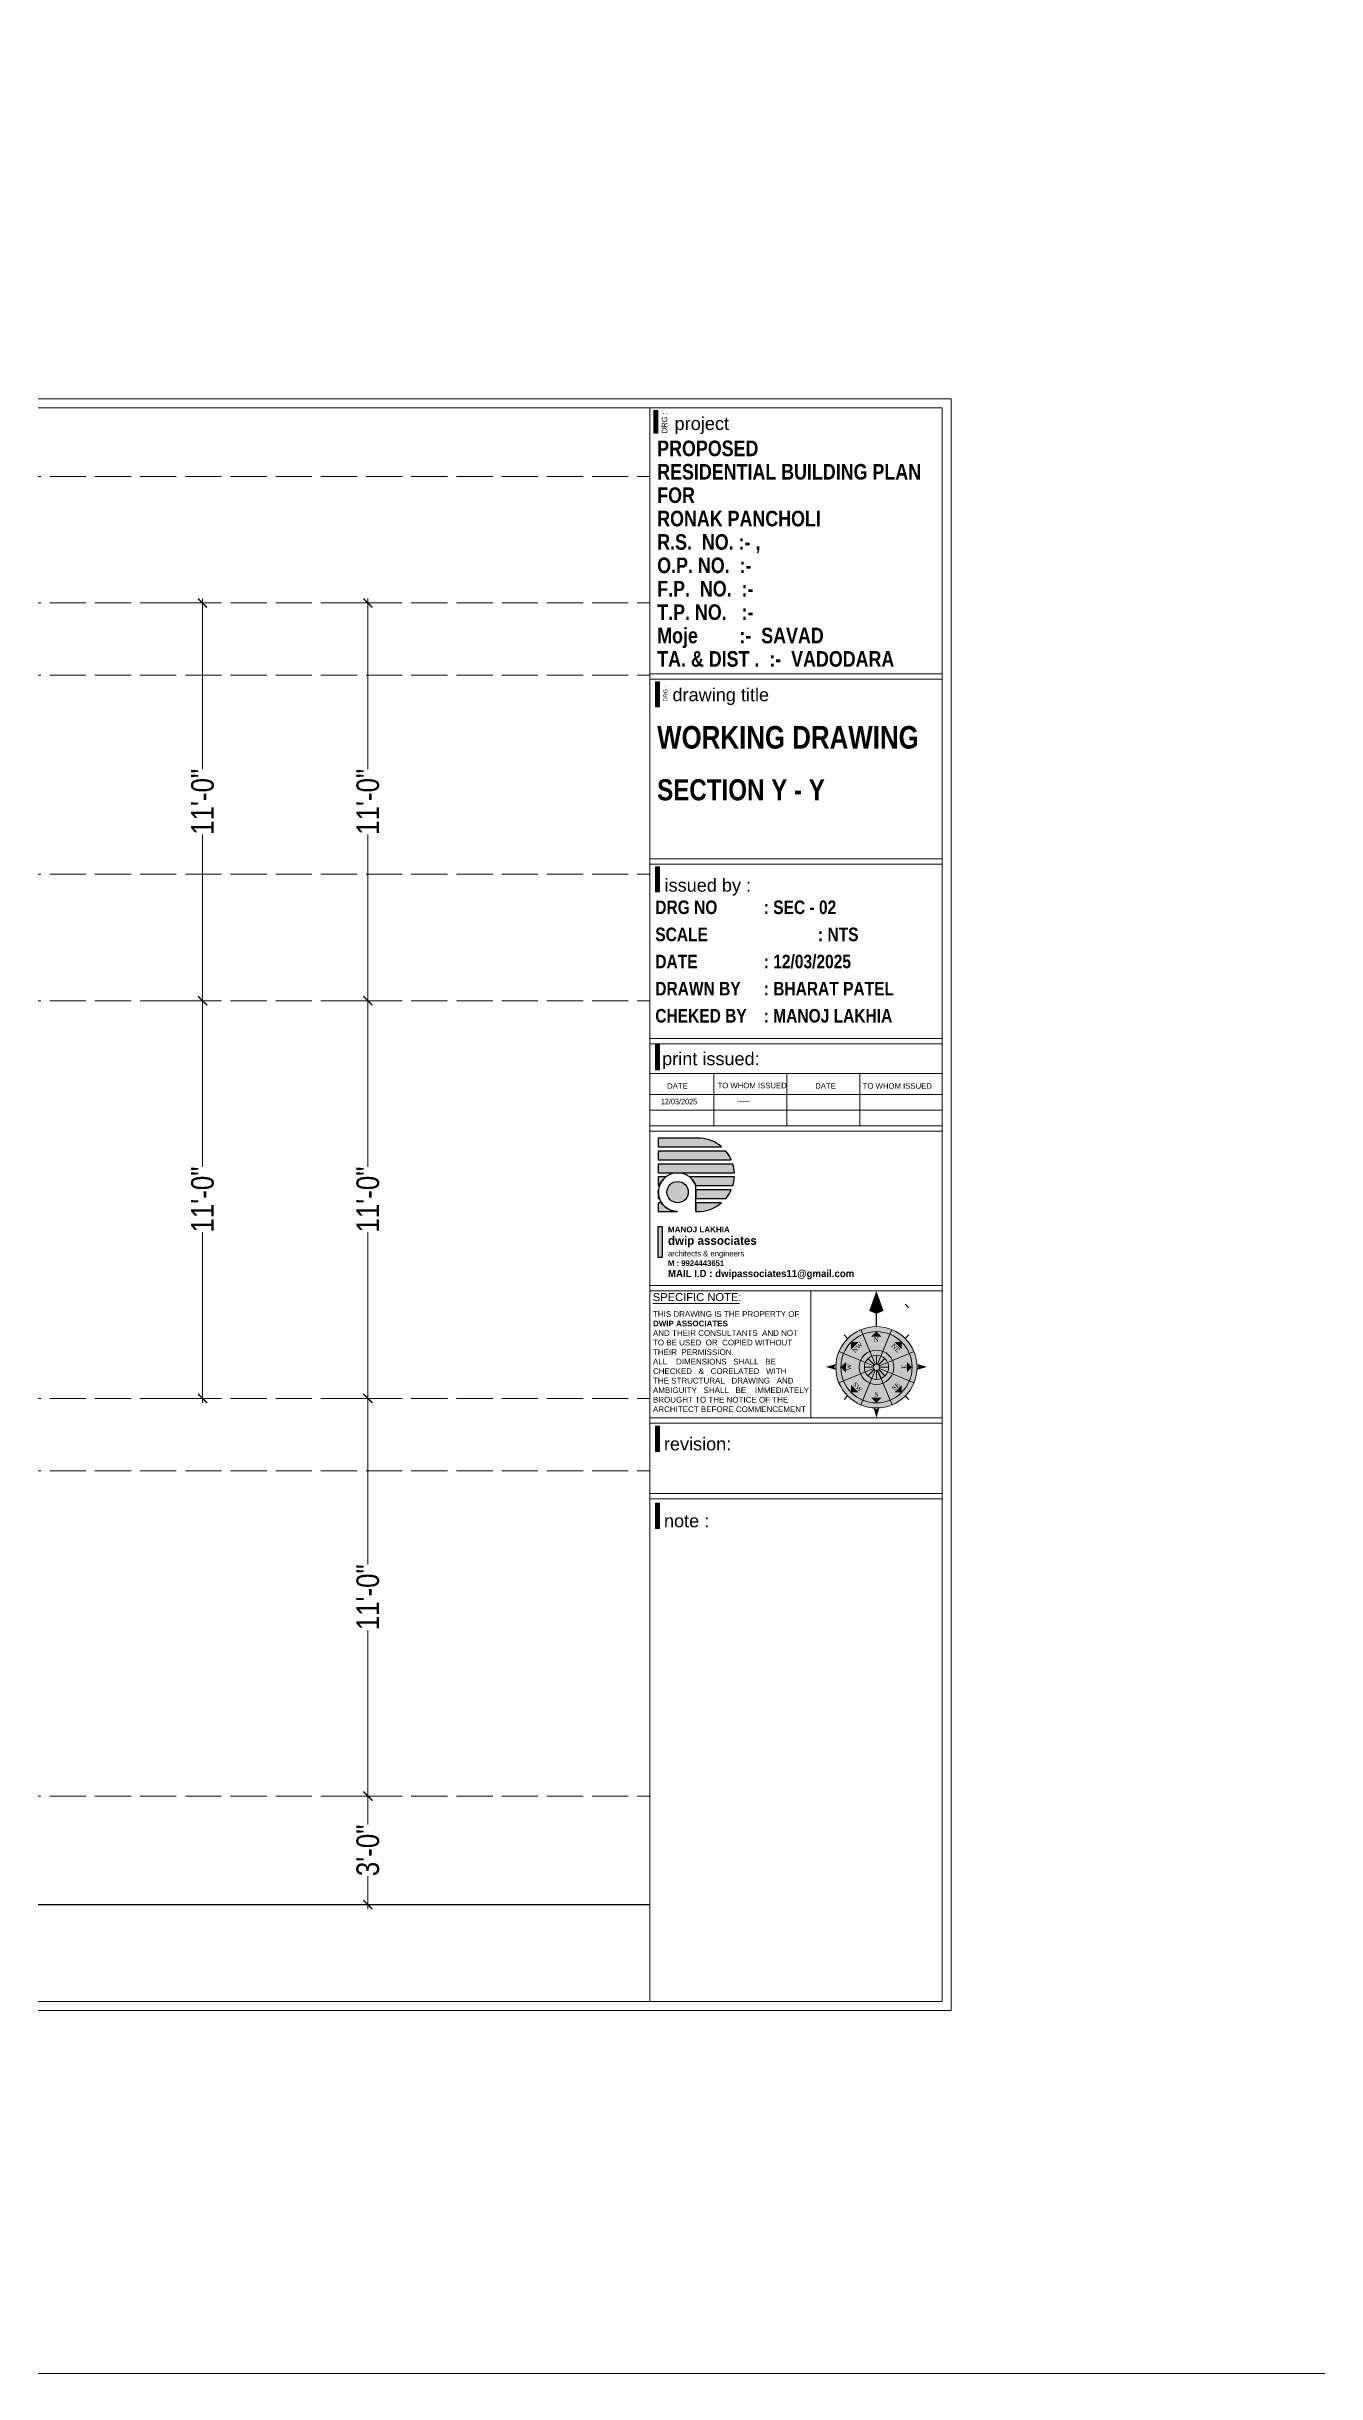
# Model space of a CAD drawing. Header units: millimetres. Extents: x 56222 to 3066687, y -650199 to -121287.
# Drawn here: x 153430 to 153851, y -176352 to -175580 of the extents above; entities that cross this region are included whole.
import ezdxf
from ezdxf.enums import TextEntityAlignment as Align

# ---------------------------------------------------------------- set-up
doc = ezdxf.new("R2010")
doc.units = ezdxf.units.MM
doc.header["$MEASUREMENT"] = 0
doc.header["$PDMODE"] = 35
doc.linetypes.add('ACAD_ISO02W100', pattern=[15, 12, -3])
doc.layers.get('Defpoints').update_dxf_attribs({"color": 220})
for name, color, linetype, lineweight in [('@~LEVEL GRID LINE', 43, 'ACAD_ISO02W100', 9), ('plot boundary', 26, 'Continuous', 30), ('SECTION', 7, 'Continuous', 9), ('SECTION ( DIM )', 250, 'Continuous', 18), ('SECTION ( PLine )', 251, 'Continuous', 30), ('STAIRCASE', 45, 'Continuous', 25), ('X_SHEET', 7, 'Continuous', 9)]:
    doc.layers.add(name, color=color, linetype=linetype, lineweight=lineweight)
doc.styles.add("AR_0'-0", font='arial.ttf')
doc.styles.add('AR_6', font='arial.ttf', dxfattribs={"height": 6})
doc.styles.add("Cn_BT_0'-0", font='swissc.ttf')
doc.styles.add('Cn_BT_7½', font='swissc.ttf', dxfattribs={"height": 7.5})
doc.styles.add('DUTCH801', font='dutcheb.ttf', dxfattribs={"height": 6.5})
doc.styles.add('KATHA', font='swissc.ttf')
doc.styles.get("Standard").update_dxf_attribs({"font": 'arial.ttf', "height": 6})
doc.dimstyles.new('Cn_BT_7½', dxfattribs={"dimtxt": 9, "dimasz": 3, "dimexe": 1.5, "dimexo": 0, "dimgap": 0.09, "dimtad": 0, "dimdec": 3, "dimzin": 3, "dimdsep": 46, "dimlunit": 4, "dimtxsty": 'Cn_BT_7½', "dimblk": 'ARCHTICK', "dimcen": 0.09, "dimdle": 1.5, "dimclrd": 251, "dimclre": 251, "dimclrt": 14, "dimadec": 0, "dimazin": 0, "dimtfac": 0.75, "dimtdec": 3, "dimtofl": 0, "dimtmove": 0, "dimatfit": 3, "dimfxl": 0, "dimtolj": 1, "dimtzin": 0, "dimlwd": 15, "dimlwe": 15, "dimarcsym": 0})

# ---------------------------------------------------------------- blocks, each defined once
blk = doc.blocks.new('_ArchTick')
at = {"color": 0, "linetype": 'ByBlock', "const_width": 0.15}
blk.add_lwpolyline([(-0.5, -0.5), (0.5, 0.5)], dxfattribs=at)
blk = doc.blocks.new('*D230')
at = {"layer": 'Defpoints', "color": 0, "transparency": 16777216}
for p in [(153464.78, -175896.78), (153481.58, -175896.78), (153472.84, -176028.78)]:
    blk.add_point(p, dxfattribs=at)
at = {"layer": 'SECTION ( DIM )', "color": 251, "lineweight": 15, "transparency": 16777216}
for p, q in [((153464.78, -175896.78), (153483.08, -175896.78)), ((153481.58, -175895.28), (153481.58, -175951.92)), ((153481.58, -176030.28), (153481.58, -175973.64)), ((153472.84, -176028.78), (153483.08, -176028.78))]:
    blk.add_line(p, q, dxfattribs=at)
at = {"layer": 'SECTION ( DIM )', "color": 251, "lineweight": 15, "transparency": 16777216, "xscale": 3, "yscale": 3, "zscale": 3}
for p, rotation in [((153481.58, -175896.78), 90), ((153481.58, -176028.78), 270)]:
    blk.add_blockref('_ArchTick', p, dxfattribs=dict(at, rotation=rotation))
at = {"layer": 'SECTION ( DIM )', "color": 14, "transparency": 16777216, "insert": (153481.58, -175962.78), "char_height": 7.5, "attachment_point": 5, "rotation": 90, "style": 'Cn_BT_7½'}
blk.add_mtext('\\A1;11\'-0"', dxfattribs=at)
blk = doc.blocks.new('*D229')
at = {"layer": 'Defpoints', "color": 0, "transparency": 16777216}
for p in [(153468.14, -175764.78), (153481.58, -175764.78), (153464.78, -175896.78)]:
    blk.add_point(p, dxfattribs=at)
at = {"layer": 'SECTION ( DIM )', "color": 251, "lineweight": 15, "transparency": 16777216}
for p, q in [((153468.14, -175764.78), (153483.08, -175764.78)), ((153481.58, -175763.28), (153481.58, -175819.92)), ((153481.58, -175898.28), (153481.58, -175841.64)), ((153464.78, -175896.78), (153483.08, -175896.78))]:
    blk.add_line(p, q, dxfattribs=at)
at = {"layer": 'SECTION ( DIM )', "color": 251, "lineweight": 15, "transparency": 16777216, "xscale": 3, "yscale": 3, "zscale": 3}
for p, rotation in [((153481.58, -175764.78), 90), ((153481.58, -175896.78), 270)]:
    blk.add_blockref('_ArchTick', p, dxfattribs=dict(at, rotation=rotation))
at = {"layer": 'SECTION ( DIM )', "color": 14, "transparency": 16777216, "insert": (153481.58, -175830.78), "char_height": 7.5, "attachment_point": 5, "rotation": 90, "style": 'Cn_BT_7½'}
blk.add_mtext('\\A1;11\'-0"', dxfattribs=at)
blk = doc.blocks.new('*D228')
at = {"layer": 'Defpoints', "color": 0, "transparency": 16777216}
for p in [(153526.22, -176028.78), (153526.22, -176160.78), (153536.44, -176160.78)]:
    blk.add_point(p, dxfattribs=at)
at = {"layer": 'SECTION ( DIM )', "color": 251, "lineweight": 15, "transparency": 16777216}
for p, q in [((153526.22, -176028.78), (153537.94, -176028.78)), ((153536.44, -176027.28), (153536.44, -176083.92)), ((153536.44, -176162.28), (153536.44, -176105.64)), ((153526.22, -176160.78), (153537.94, -176160.78))]:
    blk.add_line(p, q, dxfattribs=at)
at = {"layer": 'SECTION ( DIM )', "color": 251, "lineweight": 15, "transparency": 16777216, "xscale": 3, "yscale": 3, "zscale": 3}
for p, rotation in [((153536.44, -176028.78), 90), ((153536.44, -176160.78), 270)]:
    blk.add_blockref('_ArchTick', p, dxfattribs=dict(at, rotation=rotation))
at = {"layer": 'SECTION ( DIM )', "color": 14, "transparency": 16777216, "insert": (153536.44, -176094.78), "char_height": 7.5, "attachment_point": 5, "rotation": 90, "style": 'Cn_BT_7½'}
blk.add_mtext('\\A1;11\'-0"', dxfattribs=at)
blk = doc.blocks.new('*D227')
at = {"layer": 'Defpoints', "color": 0, "transparency": 16777216}
for p in [(153526.22, -176160.78), (153526.22, -176196.78), (153536.44, -176196.78)]:
    blk.add_point(p, dxfattribs=at)
at = {"layer": 'SECTION', "color": 251, "lineweight": 15, "transparency": 16777216}
for p, q in [((153536.44, -176159.28), (153536.44, -176170.23)), ((153526.22, -176160.78), (153537.94, -176160.78)), ((153536.44, -176198.28), (153536.44, -176187.33)), ((153526.22, -176196.78), (153537.94, -176196.78))]:
    blk.add_line(p, q, dxfattribs=at)
at = {"layer": 'SECTION', "color": 251, "lineweight": 15, "transparency": 16777216, "xscale": 3, "yscale": 3, "zscale": 3}
for p, rotation in [((153536.44, -176160.78), 90), ((153536.44, -176196.78), 270)]:
    blk.add_blockref('_ArchTick', p, dxfattribs=dict(at, rotation=rotation))
at = {"layer": 'SECTION', "color": 14, "transparency": 16777216, "insert": (153536.44, -176178.78), "char_height": 7.5, "attachment_point": 5, "rotation": 90, "style": 'Cn_BT_7½'}
blk.add_mtext('\\A1;3\'-0"', dxfattribs=at)
blk = doc.blocks.new('*D226')
at = {"layer": 'Defpoints', "color": 0, "transparency": 16777216}
for p in [(153526.22, -175896.78), (153536.44, -175896.78), (153526.22, -176028.78)]:
    blk.add_point(p, dxfattribs=at)
at = {"layer": 'SECTION ( DIM )', "color": 251, "lineweight": 15, "transparency": 16777216}
for p, q in [((153526.22, -175896.78), (153537.94, -175896.78)), ((153536.44, -175895.28), (153536.44, -175951.92)), ((153536.44, -176030.28), (153536.44, -175973.64)), ((153526.22, -176028.78), (153537.94, -176028.78))]:
    blk.add_line(p, q, dxfattribs=at)
at = {"layer": 'SECTION ( DIM )', "color": 251, "lineweight": 15, "transparency": 16777216, "xscale": 3, "yscale": 3, "zscale": 3}
for p, rotation in [((153536.44, -175896.78), 90), ((153536.44, -176028.78), 270)]:
    blk.add_blockref('_ArchTick', p, dxfattribs=dict(at, rotation=rotation))
at = {"layer": 'SECTION ( DIM )', "color": 14, "transparency": 16777216, "insert": (153536.44, -175962.78), "char_height": 7.5, "attachment_point": 5, "rotation": 90, "style": 'Cn_BT_7½'}
blk.add_mtext('\\A1;11\'-0"', dxfattribs=at)
blk = doc.blocks.new('*D225')
at = {"layer": 'Defpoints', "color": 0, "transparency": 16777216}
for p in [(153526.22, -175764.78), (153536.44, -175764.78), (153526.22, -175896.78)]:
    blk.add_point(p, dxfattribs=at)
at = {"layer": 'SECTION ( DIM )', "color": 251, "lineweight": 15, "transparency": 16777216}
for p, q in [((153526.22, -175764.78), (153537.94, -175764.78)), ((153536.44, -175763.28), (153536.44, -175819.92)), ((153536.44, -175898.28), (153536.44, -175841.64)), ((153526.22, -175896.78), (153537.94, -175896.78))]:
    blk.add_line(p, q, dxfattribs=at)
at = {"layer": 'SECTION ( DIM )', "color": 251, "lineweight": 15, "transparency": 16777216, "xscale": 3, "yscale": 3, "zscale": 3}
for p, rotation in [((153536.44, -175764.78), 90), ((153536.44, -175896.78), 270)]:
    blk.add_blockref('_ArchTick', p, dxfattribs=dict(at, rotation=rotation))
at = {"layer": 'SECTION ( DIM )', "color": 14, "transparency": 16777216, "insert": (153536.44, -175830.78), "char_height": 7.5, "attachment_point": 5, "rotation": 90, "style": 'Cn_BT_7½'}
blk.add_mtext('\\A1;11\'-0"', dxfattribs=at)
blk = doc.blocks.new('NORTH')
h = blk.add_hatch(color=9)
h.set_gradient(color1=(201, 201, 201), color2=(237, 237, 237), one_color=1, tint=0.93, name='SPHERICAL')
edge = h.paths.add_edge_path()
edge.add_arc((329168.4, -156620.1), 24.1, 0, 360)
at = {"layer": 'X_SHEET'}
for color, points in [(224, [(329168.4, -156574.8), (329168.4, -156588.4), (329164.1, -156586.7)]), (230, [(329172.6, -156586.7), (329168.4, -156588.4), (329168.4, -156574.8)]), (47, [(329153.4, -156609.4), (329153.4, -156605.1), (329157.7, -156605.1)]), (47, [(329165.3, -156602), (329168.4, -156598.9), (329171.4, -156602)]), (47, [(329179, -156605.1), (329183.3, -156605.1), (329183.3, -156609.4)]), (224, [(329143.4, -156619.9), (329144.3, -156618.2), (329138.4, -156619.9)]), (230, [(329144.3, -156621.6), (329143.4, -156619.9), (329138.4, -156619.9)]), (47, [(329147.2, -156620), (329150.3, -156617), (329150.3, -156623.1)]), (47, [(329186.5, -156623.1), (329186.5, -156617), (329189.5, -156620.1)]), (224, [(329193.3, -156619.9), (329192.5, -156618.2), (329198.4, -156619.9)]), (230, [(329192.5, -156621.6), (329193.3, -156619.9), (329198.4, -156619.9)]), (47, [(329153.4, -156635), (329153.4, -156630.7), (329157.7, -156635)]), (47, [(329179, -156635), (329183.3, -156630.7), (329183.3, -156635)]), (47, [(329171.4, -156638.2), (329165.3, -156638.1), (329168.3, -156641.2)]), (230, [(329166.7, -156644.1), (329168.4, -156645), (329168.4, -156650.1)]), (224, [(329168.4, -156645), (329170.1, -156644.1), (329168.4, -156650.1)])]:
    blk.add_hatch(color=color, dxfattribs=at).paths.add_polyline_path(points)
at = {"color": 254, "lineweight": 5}
for p, q in [((329185.4, -156582.8), (329187.6, -156585)), ((329166.5, -156620.1), (329161.2, -156620.1)), ((329167, -156618.7), (329163.3, -156615)), ((329167, -156621.4), (329163.3, -156625.1)), ((329168.4, -156618.2), (329168.4, -156612.9)), ((329169.7, -156618.7), (329173.4, -156615)), ((329169.7, -156621.4), (329173.4, -156625.1)), ((329170.2, -156620.1), (329175.5, -156620.1)), ((329168.4, -156621.9), (329168.4, -156627.2))]:
    blk.add_line(p, q, dxfattribs=at)
at = {"color": 250, "lineweight": 9}
for p, q in [((329151.3, -156603), (329149.2, -156600.9)), ((329167.6, -156618.3), (329159.1, -156597.8)), ((329169.1, -156618.3), (329177.6, -156597.8)), ((329185.4, -156603), (329187.6, -156600.9)), ((329146.1, -156610.8), (329166.6, -156619.3)), ((329146.1, -156629.3), (329166.6, -156620.8)), ((329159.1, -156642.4), (329167.6, -156621.8)), ((329177.6, -156642.4), (329169.1, -156621.8)), ((329170.1, -156619.3), (329190.7, -156610.8)), ((329170.1, -156620.8), (329190.7, -156629.3)), ((329151.3, -156637.1), (329149.2, -156639.2)), ((329185.4, -156637.1), (329187.6, -156639.2))]:
    blk.add_line(p, q, dxfattribs=at)
at = {"color": 1}
blk.add_line((329171.1, -156626.7), (329169.1, -156621.8), dxfattribs=at)
at = {"lineweight": 9}
for radius in [24.1, 21.1, 10.2, 7.18, 1.88]:
    blk.add_circle((329168.4, -156620.1), radius, dxfattribs=at)
at = {"layer": 'X_SHEET', "color": 29, "linetype": 'Continuous', "lineweight": 25}
blk.add_line((329168.4, -156595.9), (329168.4, -156588.4), dxfattribs=at)
at = {"layer": 'X_SHEET', "color": 26, "linetype": 'ByBlock', "lineweight": -2, "style": 'DUTCH801'}
for s, rotation, p in [('NW', 44.9141, (329156.2, -156607.4)), ('N', 359.9141, (329168.3, -156602.4)), ('S', 359.9141, (329168.4, -156634.9)), ('SE', 44.9141, (329178.9, -156630.5))]:
    blk.add_text(s, height=2.7, rotation=rotation, dxfattribs=at).set_placement(p, align=Align.TOP_CENTER)
for s, rotation, p in [('NE', 314.9141, (329178.9, -156609.6)), ('W', 89.9141, (329153.5, -156620)), ('E', 89.9141, (329186.1, -156619.8)), ('SW', 314.9141, (329156.3, -156632.7))]:
    blk.add_text(s, height=2.7, rotation=rotation, dxfattribs=at).set_placement(p, align=Align.CENTER)
blk = doc.blocks.new('logo')
at = {"layer": 'STAIRCASE', "linetype": 'Continuous', "ltscale": 15}
h = blk.add_hatch(color=0, dxfattribs=at)
edge = h.paths.add_edge_path()
edge.add_line((52190.2, -8438.8), (52131.5, -8438.8))
edge.add_line((52131.5, -8438.8), (52131.5, -8450.8))
edge.add_line((52131.5, -8450.8), (52219.1, -8450.8))
edge.add_arc((52186.1, -8489.7), 51, 49.5898, 85.3906)
edge = h.paths.add_edge_path()
edge.add_line((52225, -8456.8), (52131.5, -8456.8))
edge.add_line((52131.5, -8456.8), (52131.5, -8468.8))
edge.add_line((52131.5, -8468.8), (52232.6, -8468.8))
edge.add_arc((52186.1, -8489.7), 51, 24.196, 40.1809)
edge = h.paths.add_edge_path()
edge.add_line((52234.8, -8474.7), (52131.5, -8474.7))
edge.add_line((52131.5, -8474.7), (52131.5, -8486.7))
edge.add_line((52131.5, -8486.7), (52237, -8486.7))
edge.add_arc((52186.1, -8489.7), 51, 3.3421, 17.076)
edge = h.paths.add_edge_path()
edge.add_line((52237, -8492.6), (52174.8, -8492.6))
edge.add_arc((52158.3, -8513.7), 26.8, 19.8001, 51.8901, ccw=False)
edge.add_line((52183.5, -8504.6), (52234.8, -8504.6))
edge.add_arc((52186.1, -8489.7), 51, 342.9464, 356.6794)
edge = h.paths.add_edge_path()
edge.add_line((52232.6, -8510.5), (52183.5, -8510.5))
edge.add_line((52183.5, -8510.5), (52183.5, -8522.5))
edge.add_line((52183.5, -8522.5), (52225.1, -8522.5))
edge.add_arc((52186.1, -8489.7), 51, 319.8472, 335.8275)
edge = h.paths.add_edge_path()
edge.add_line((52219.2, -8528.5), (52183.5, -8528.5))
edge.add_line((52183.5, -8528.5), (52183.5, -8540.5))
edge.add_line((52183.5, -8540.5), (52190.4, -8540.5))
edge.add_arc((52186.1, -8489.7), 51, 274.8693, 310.4434)
edge = h.paths.add_edge_path()
edge.add_line((52136, -8528.5), (52131.5, -8528.5))
edge.add_line((52131.5, -8528.5), (52131.5, -8540.5))
edge.add_line((52131.5, -8540.5), (52158.3, -8540.5))
edge.add_arc((52158.3, -8513.7), 26.8, 213.4982, 270, ccw=False)
edge = h.paths.add_edge_path()
edge.add_line((52131.5, -8513.7), (52131.5, -8522.5))
edge.add_line((52131.5, -8522.5), (52133, -8522.5))
edge.add_arc((52158.3, -8513.7), 26.8, 180, 199.307, ccw=False)
edge = h.paths.add_edge_path()
edge.add_line((52131.7, -8510.5), (52131.5, -8510.5))
edge.add_line((52131.5, -8510.5), (52131.5, -8513.7))
edge.add_arc((52158.3, -8513.7), 26.8, 173.2545, 180, ccw=False)
edge = h.paths.add_edge_path()
edge.add_line((52141.8, -8492.6), (52131.5, -8492.6))
edge.add_line((52131.5, -8492.6), (52131.5, -8504.6))
edge.add_line((52131.5, -8504.6), (52133.1, -8504.6))
edge.add_arc((52158.3, -8513.7), 26.8, 128.1099, 160.1999, ccw=False)
edge = h.paths.add_edge_path()
edge.add_arc((52158.3, -8513.7), 14.8, 0, 360)
at = {"layer": 'STAIRCASE', "color": 0, "linetype": 'Continuous', "ltscale": 15}
blk.add_line((52183.5, -8540.5), (52183.5, -8504.6), dxfattribs=at)
for points in [[(52190.2, -8438.8), (52131.5, -8438.8), (52131.5, -8450.8), (52219.1, -8450.8, 0.157494)], [(52225, -8456.8), (52131.5, -8456.8), (52131.5, -8468.8), (52232.6, -8468.8, 0.06986)], [(52234.8, -8474.7), (52131.5, -8474.7), (52131.5, -8486.7), (52237, -8486.7, 0.059998)], [(52141.8, -8492.6), (52131.5, -8492.6), (52131.5, -8504.6), (52133.1, -8504.6, -0.140942)], [(52131.7, -8510.5), (52131.5, -8510.5), (52131.5, -8513.7, -0.029441)], [(52237, -8492.6), (52174.8, -8492.6, -0.140942), (52183.5, -8504.6), (52234.8, -8504.6, 0.059993)], [(52232.6, -8510.5), (52183.5, -8510.5), (52183.5, -8522.5), (52225.1, -8522.5, 0.069841)], [(52131.5, -8513.7), (52131.5, -8522.5), (52133, -8522.5, -0.084443)], [(52136, -8528.5), (52131.5, -8528.5), (52131.5, -8540.5), (52158.3, -8540.5, -0.251655)], [(52219.2, -8528.5), (52183.5, -8528.5), (52183.5, -8540.5), (52190.4, -8540.5, 0.15648)]]:
    blk.add_lwpolyline(points, format="xyb", close=True, dxfattribs=at)
blk.add_circle((52158.3, -8513.7), 14.8, dxfattribs=at)
blk.add_arc((52158.3, -8513.7), 26.8, 19.8001, 270, dxfattribs=at)

msp = doc.modelspace()

# ---------------------------------------------------------------- hatches: boundary and pattern name
at = {"layer": 'STAIRCASE', "linetype": 'Continuous', "ltscale": 15}
msp.add_hatch(color=251, dxfattribs=at).paths.add_polyline_path([(153632.733, -175971.7407), (153634.1337, -175971.7407), (153634.1337, -175981.9844), (153632.733, -175981.9844)])
at = {"layer": 'X_SHEET', "ltscale": 0.25}
h = msp.add_hatch(color=0, dxfattribs=at)
h.dxf.hatch_style = 1
h.paths.add_polyline_path([(153633.2441, -175790.9051), (153631.9401, -175790.9051), (153631.9401, -175799.2921), (153633.2441, -175799.2921)])
h = msp.add_hatch(color=0, dxfattribs=at)
h.dxf.hatch_style = 1
h.paths.add_polyline_path([(153633.2442, -175852.3075), (153631.9402, -175852.3075), (153631.9402, -175860.6945), (153633.2442, -175860.6945)])
h = msp.add_hatch(color=0, dxfattribs=at)
h.dxf.hatch_style = 1
h.paths.add_polyline_path([(153633.2414, -175911.296), (153631.9374, -175911.296), (153631.9374, -175919.683), (153633.2414, -175919.683)])
h = msp.add_hatch(color=0, dxfattribs=at)
h.dxf.hatch_style = 1
h.paths.add_polyline_path([(153633.2441, -176038.0187), (153631.9401, -176038.0187), (153631.9401, -176046.4057), (153633.2441, -176046.4057)])
h = msp.add_hatch(color=0, dxfattribs=at)
h.dxf.hatch_style = 1
h.paths.add_polyline_path([(153633.244, -176063.5544), (153631.9401, -176063.5544), (153631.9401, -176071.9414), (153633.244, -176071.9414)])

# ---------------------------------------------------------------- linework, layer by layer
at = {"layer": '@~LEVEL GRID LINE'}
for p, q in [((152965.8566, -175722.7825), (153630.0318, -175722.7825)), ((152965.8566, -175722.7825), (153630.0318, -175722.7825)), ((152965.8566, -175764.7825), (153630.0318, -175764.7825)), ((152965.8566, -175764.7825), (153630.0318, -175764.7825)), ((152965.8566, -175788.7825), (153630.0318, -175788.7825)), ((152965.8566, -175854.7825), (153630.0318, -175854.7825)), ((152965.8566, -175896.7825), (153630.0318, -175896.7825)), ((152965.8566, -175896.7825), (153630.0318, -175896.7825)), ((152965.8566, -176028.7825), (153630.0318, -176028.7825)), ((152965.8566, -176028.7825), (153630.0318, -176028.7825)), ((152965.8566, -176052.7825), (153630.0318, -176052.7825)), ((152965.8566, -176160.7825), (153630.0318, -176160.7825)), ((152965.8566, -176160.7825), (153630.0318, -176160.7825))]:
    msp.add_line(p, q, dxfattribs=at)
at = {"layer": 'plot boundary', "color": 251, "ltscale": 0.25}
msp.add_lwpolyline([(153632.733, -175971.7407), (153634.1337, -175971.7407), (153634.1337, -175981.9844), (153632.733, -175981.9844)], close=True, dxfattribs=at)
at = {"layer": 'SECTION'}
msp.add_line((152965.8566, -176196.7825), (153630.0318, -176196.7825), dxfattribs=at)
msp.add_lwpolyline([(151738.1305, -174807.8014), (154870.4708, -174807.8014), (154870.4708, -176352.3903), (151738.1305, -176352.3903)], close=True, dxfattribs=at)
at = {"layer": 'SECTION ( PLine )'}
msp.add_lwpolyline([(152965.8566, -176196.7825), (153630.0317, -176196.7825)], dxfattribs=at)
msp.add_lwpolyline([(152965.8566, -176196.7825), (153630.0317, -176196.7825)], dxfattribs=at)
at = {"layer": 'X_SHEET', "color": 0, "linetype": 'Continuous', "lineweight": 9}
for p, q in [((153630.03, -175920.919), (153727.0021, -175920.919)), ((153651.3031, -175920.919), (153651.3031, -175938.3087)), ((153675.5392, -175920.919), (153675.5392, -175938.3087)), ((153699.7665, -175920.919), (153699.7665, -175938.3087)), ((153727.0021, -175927.9631), (153630.0305, -175927.9631)), ((153727.0021, -175933.1359), (153630.0311, -175933.1359))]:
    msp.add_line(p, q, dxfattribs=at)
at = {"layer": 'X_SHEET', "linetype": 'Continuous'}
msp.add_line((153630.9902, -175997.2805), (153659.7359, -175997.2805), dxfattribs=at)
at = {"layer": 'X_SHEET'}
for points in [[(153730.0049, -176231.9398), (152962.8566, -176231.9398), (152962.8566, -175697.007), (153730.0049, -175697.007)], [(152965.8566, -176228.9398), (153630.0318, -176228.9398), (153630.0318, -175700.007), (152965.8566, -175700.007)], [(153630.0316, -175788.3013), (153727.0048, -175788.3013), (153727.0049, -175700.007), (153630.0316, -175700.007)], [(153630.0316, -175700.007), (153727.0048, -175700.007), (153727.0049, -176228.9398), (153630.0317, -176228.9398)], [(153727.0049, -175790.0981), (153630.0316, -175790.0981), (153630.0316, -175849.7186), (153727.0049, -175849.7186)], [(153630.0316, -175851.5154), (153727.0049, -175851.5154), (153727.0049, -175909.2852), (153630.0316, -175909.2852)], [(153630.0316, -175938.3087), (153727.0021, -175938.3087), (153727.0021, -175911.082), (153630.0316, -175911.082)], [(153630.0316, -175940.1055), (153727.0049, -175940.1055), (153727.0049, -175991.2766), (153630.0316, -175991.2766)], [(153683.4594, -176035.2171), (153630.0316, -176035.2171), (153630.0316, -175993.0734), (153683.4594, -175993.0734)], [(153630.0316, -176035.2171), (153727.0049, -176035.2171), (153727.0049, -175993.0734), (153630.0316, -175993.0734)], [(153630.0316, -176037.0139), (153727.0049, -176037.0139), (153727.0049, -176060.3524), (153630.0316, -176060.3524)], [(153727.0048, -176062.1492), (153630.0316, -176062.1492), (153630.0318, -176228.9398), (153727.005, -176228.9398)]]:
    msp.add_lwpolyline(points, close=True, dxfattribs=at)
at = {"layer": 'X_SHEET', "color": 0, "ltscale": 0.25}
for points in [[(153631.3772, -175700.8678), (153632.7088, -175700.8678), (153632.7088, -175708.3633), (153631.3772, -175708.3633)], [(153631.9401, -175790.9051), (153633.2441, -175790.9051), (153633.2441, -175799.2921), (153631.9401, -175799.2921)], [(153631.9402, -175852.3075), (153633.2442, -175852.3075), (153633.2442, -175860.6945), (153631.9402, -175860.6945)], [(153631.9374, -175911.296), (153633.2414, -175911.296), (153633.2414, -175919.683), (153631.9374, -175919.683)], [(153631.9401, -176038.0187), (153633.2441, -176038.0187), (153633.2441, -176046.4057), (153631.9401, -176046.4057)], [(153631.9401, -176063.5544), (153633.244, -176063.5544), (153633.244, -176071.9414), (153631.9401, -176071.9414)]]:
    msp.add_lwpolyline(points, close=True, dxfattribs=at)
msp.add_solid([(153632.7088, -175708.3633), (153631.3772, -175708.3633), (153632.7088, -175700.8678), (153631.3772, -175700.8678)], dxfattribs=at)

# ---------------------------------------------------------------- block references
at = {"xscale": 0.5602052887008367, "yscale": 0.5602052887008367, "zscale": 0.5602052887008367, "rotation": 0.02728220597180475}
msp.add_blockref('NORTH', (-30738.3883, -88366.8431), dxfattribs=at)
at = {"layer": 'STAIRCASE', "color": 251, "linetype": 'Continuous', "xscale": 0.2395125656039454, "yscale": 0.2395125656039454, "zscale": 0.2395125656039454}
msp.add_blockref('logo', (141146.6788, -173921.1836), dxfattribs=at)

# ---------------------------------------------------------------- texts
at = {"layer": 'plot boundary', "color": 251, "ltscale": 0.25, "insert": (153636.037, -175971.7407), "char_height": 2.874151, "attachment_point": 1}
msp.add_mtext('{\\fArial|b1|i0|c0|p34;\\H0.6667x;MANOJ LAKHIA\\fBankGothic Lt BT|b1|i0|c0|p34;\\P\\fBankGothic Md BT|b1|i0|c0|p34;\\H1.5x;dwip associates\\P\\fBankGothic Lt BT|b0|i0|c0|p34;\\H0.6667x;architects & engineers\\P\\fStylus BT|b1|i0|c0|p34;\\H0.9999x;M : 9924443651\\P\\H1.25x;MAIL I.D : dwipassociates11@gmail.com}', dxfattribs=at)
at = {"layer": 'X_SHEET', "color": 0, "ltscale": 0.25, "insert": (153633.9995, -175708.4527), "char_height": 1.80043, "width": 7.719325, "attachment_point": 1, "rotation": 90, "style": "AR_0'-0"}
msp.add_mtext('DRG :', dxfattribs=at)
at = {"layer": 'X_SHEET', "color": 0, "ltscale": 0.25, "attachment_point": 1}
for s, insert, char_height, style in [('{\\fSwis721 Ex BT|b0|i0|c0|p34;project}', (153638.2199, -175703.0514), 4.321024, 'AR_6'), ('{\\fSwis721 Cn BT|b1|i0|c0|p34;SECTION Y - Y }', (153632.4438, -175823.2739), 7, 'KATHA')]:
    msp.add_mtext(s, dxfattribs=dict(at, insert=insert, char_height=char_height, style=style))
at = {"layer": 'X_SHEET', "color": 0, "linetype": 'Continuous', "attachment_point": 1, "style": "Cn_BT_0'-0"}
for s, insert, char_height, line_spacing_factor in [('{\\fSwis721 Cn BT|b1|i0|c0|p34;PROPOSED\\PRESIDENTIAL BUILDING PLAN\\PFOR\\P\\C5;RONAK PANCHOLI  \\C1; \\C29;\\P\\C0;R.S.  NO. :- , \\PO.P. NO.  :-      \\PF.P.  NO.  :-          \\PT.P. NO.   :-  \\PMoje ^I    :-  SAVAD\\PTA. & DIST .  :-  VADODARA}', (153632.4676, -175710.8812), 5.174567, 0.9), ('\\A1;{\\fSwis721 Cn BT|b1|i0|c0|p34;DRG NO ^I: SEC - 02 \\PSCALE ^I^I: NTS\\PDATE ^I^I: 12/03/2025\\P\\A0;DRAWN BY ^I: BHARAT PATEL\\PCHEKED BY ^I: MANOJ LAKHIA}', (153631.8339, -175863.522), 4.5, 1.2)]:
    msp.add_mtext(s, dxfattribs=dict(at, insert=insert, char_height=char_height, line_spacing_factor=line_spacing_factor))
at = {"layer": 'X_SHEET', "color": 0, "ltscale": 0.25, "insert": (153634.5498, -175797.3481), "char_height": 1.28932, "attachment_point": 1, "rotation": 90}
msp.add_mtext('DRG :', dxfattribs=at)
at = {"layer": 'X_SHEET', "color": 0, "ltscale": 0.25, "char_height": 4.297741, "attachment_point": 1}
for s, insert in [('{\\fSwis721 Ex BT|b0|i0|c0|p34;drawing title}', (153637.5522, -175793.069)), ('issued by :', (153634.915, -175856.3012)), ('{\\fArial|b0|i0|c0|p34;print issued:}', (153634.1195, -175913.8744))]:
    msp.add_mtext(s, dxfattribs=dict(at, insert=insert))
at = {"layer": 'X_SHEET', "ltscale": 0.25, "insert": (153632.4438, -175805.6064), "char_height": 7.5, "attachment_point": 1, "style": 'KATHA'}
msp.add_mtext('{\\fSwis721 Cn BT|b1|i0|c0|p34;WORKING DRAWING}', dxfattribs=at)
at = {"layer": 'X_SHEET', "color": 0, "linetype": 'Continuous', "attachment_point": 1}
for s, insert, char_height in [('{\\fArial|b0|i0|c0|p34;DATE}', (153635.7577, -175924.1701), 1.838217), ('{\\fArial|b0|i0|c0|p34;TO WHOM ISSUED}', (153652.4982, -175924.0119), 1.838217), ('{\\fArial|b0|i0|c0|p34;DATE}', (153684.9258, -175924.1701), 1.838217), ('{\\fArial|b0|i0|c0|p34;TO WHOM ISSUED}', (153700.6802, -175924.1701), 1.838217), ('{\\fArial|b0|i0|c0|p34;-----}', (153659.0272, -175929.1847), 1.838217), ('THIS DRAWING IS THE PROPERTY OF \\P{\\fArial|b1|i0|c0|p34;\\C59;DWIP ASSOCIATES\\C29; \\fArial|b0|i0|c0|p34;\\P}AND THEIR CONSULTANTS  AND NOT \\PTO BE USED  OR  COPIED WITHOUT \\PTHEIR  PERMISSION.\\PALL    DIMENSIONS   SHALL   BE   \\PCHECKED   &   CORELATED   WITH   \\PTHE STRUCTURAL   DRAWING   AND   \\PAMBIGUITY   SHALL   BE    IMMEDIATELY \\PBROUGHT TO THE NOTICE OF THE \\PARCHITECT BEFORE COMMENCEMENT', (153631.063, -175999.8028), 1.89672)]:
    msp.add_mtext(s, dxfattribs=dict(at, insert=insert, char_height=char_height))
at = {"layer": 'X_SHEET', "color": 0, "linetype": 'Continuous', "insert": (153633.6688, -175929.3429), "char_height": 1.83822, "attachment_point": 1, "style": 'KATHA'}
msp.add_mtext('12/03/2025', dxfattribs=at)
at = {"layer": 'X_SHEET', "linetype": 'Continuous', "insert": (153630.9775, -175993.8212), "char_height": 2.655202, "attachment_point": 1}
msp.add_mtext('SPECIFIC NOTE:', dxfattribs=at)
at = {"layer": 'X_SHEET', "color": 29, "ltscale": 0.25, "char_height": 4.297741, "attachment_point": 1}
for s, insert in [('{\\C0;revision:}', (153634.7104, -176041.7207)), ('{\\C0;note :}', (153634.7103, -176067.2563))]:
    msp.add_mtext(s, dxfattribs=dict(at, insert=insert))

# ---------------------------------------------------------------- dimensions: what is measured, and where the dimension line sits
at = {"layer": 'SECTION', "color": 5}
dim = msp.add_linear_dim(base=(153536.4389, -176196.7825), p1=(153526.2206, -176160.7825), p2=(153526.2206, -176196.7825), angle=90, dimstyle='Cn_BT_7½', override={"dimtmove": 1}, dxfattribs=at)
dim.commit()
dim.dimension.update_dxf_attribs({"geometry": '*D227', "text_midpoint": (153536.4389, -176178.7825)})
at = {"layer": 'SECTION ( DIM )'}
for base, p1, p2, picture, middle in [((153481.5758, -175764.7825), (153464.7756, -175896.7825), (153468.1356, -175764.7825), '*D229', (153481.5758, -175830.7825)), ((153481.5758, -175896.7825), (153472.8398, -176028.7825), (153464.7756, -175896.7825), '*D230', (153481.5758, -175962.7825))]:
    dim = msp.add_linear_dim(base=base, p1=p1, p2=p2, angle=90, dimstyle='Cn_BT_7½', override={"dimtmove": 1}, dxfattribs=at)
    dim.commit()
    dim.dimension.update_dxf_attribs({"geometry": picture, "text_midpoint": middle})
for base, p1, p2, picture, middle in [((153536.4389, -175764.7825), (153526.2206, -175896.7825), (153526.2206, -175764.7825), '*D225', (153536.4389, -175830.7825)), ((153536.4389, -175896.7825), (153526.2206, -176028.7825), (153526.2206, -175896.7825), '*D226', (153536.4389, -175962.7825)), ((153536.4389, -176160.7825), (153526.2206, -176028.7825), (153526.2206, -176160.7825), '*D228', (153536.4389, -176094.7825))]:
    dim = msp.add_linear_dim(base=base, p1=p1, p2=p2, angle=90, dimstyle='Cn_BT_7½', dxfattribs=at)
    dim.commit()
    dim.dimension.update_dxf_attribs({"geometry": picture, "text_midpoint": middle})

doc.saveas('drawing.dxf')
